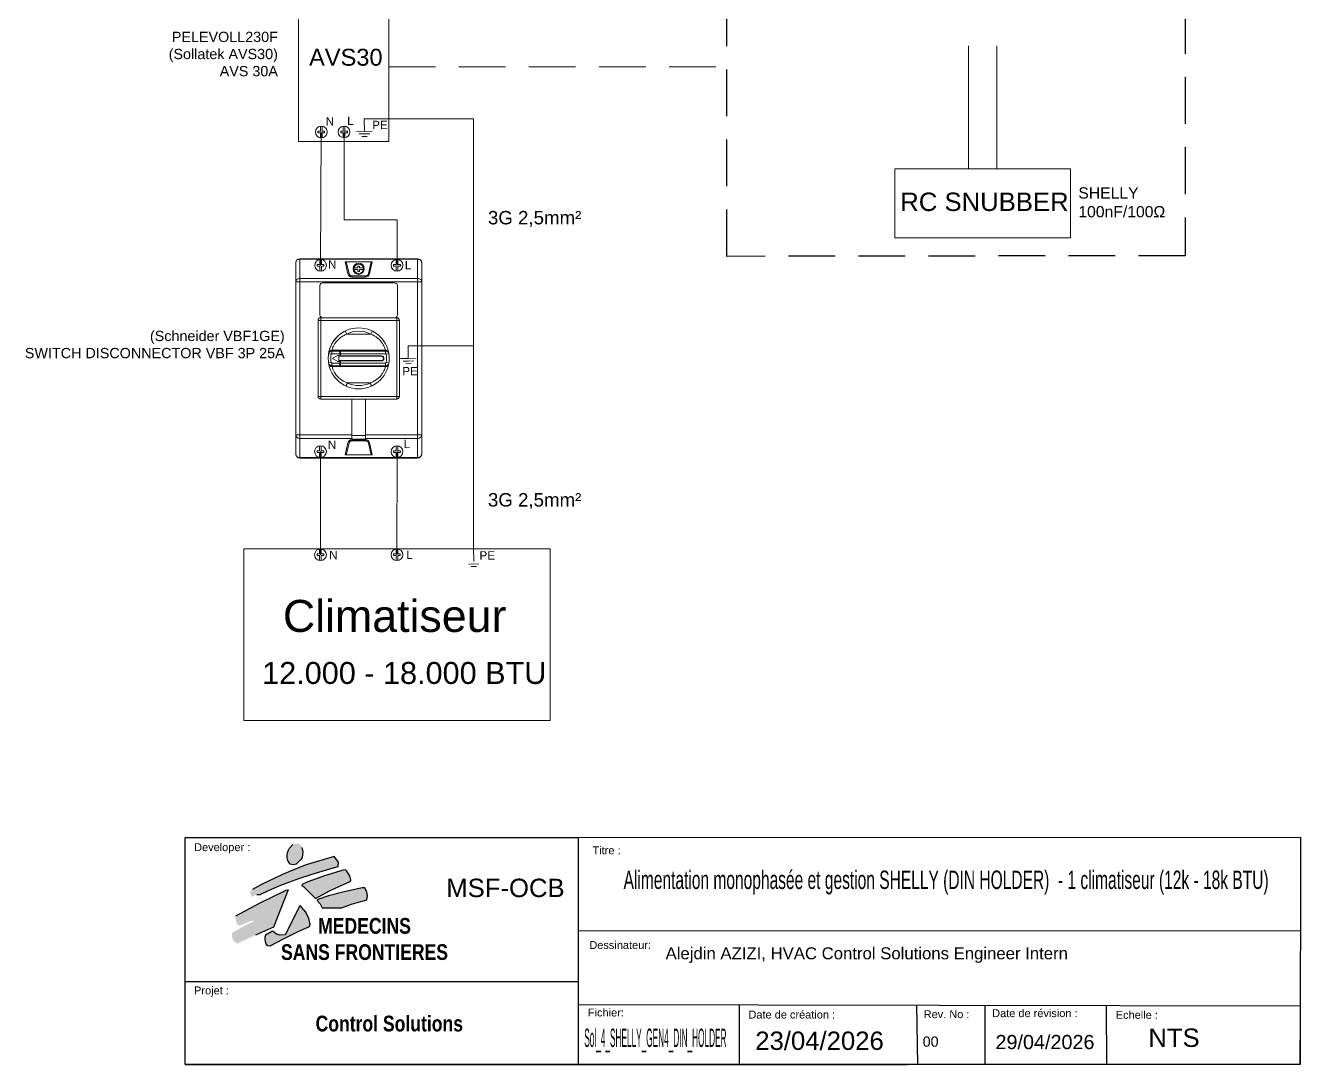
# Model space of a CAD drawing. Header units: millimetres. Extents: x 2540 to 2713, y 1454 to 1717.
# Drawn here: x 2539.5 to 2712.9, y 1453.7 to 1595 of the extents above; entities that cross this region are included whole.
import ezdxf
from ezdxf.enums import TextEntityAlignment as Align

# ---------------------------------------------------------------- set-up
doc = ezdxf.new("R2010")
doc.units = ezdxf.units.MM
doc.linetypes.add('HIDDEN', pattern=[9.525, 6.35, -3.175])
for name, color, linetype, lineweight in [('01_Puissance', 250, 'Continuous', 20), ('03_Symbole', 250, 'Continuous', 15), ('_PROPRIETE_INTELLECTUELLE_AZIZI', 7, 'Continuous', 5), ('trait fin', 253, 'HIDDEN', 18)]:
    doc.layers.add(name, color=color, linetype=linetype, lineweight=lineweight)
doc.layers.add('04_Texte', color=7, linetype='Continuous')
doc.styles.get("Standard").update_dxf_attribs({"font": 'arial.ttf'})
doc.styles.add('TITLE', font='arial.ttf', dxfattribs={"width": 0.8})

# ---------------------------------------------------------------- blocks, each defined once
blk = doc.blocks.new('CARTOUCHE_AZIZI')
at = {"layer": '04_Texte', "linetype": 'Continuous'}
h = blk.add_hatch(color=256, dxfattribs=at)
h.paths.add_polyline_path([(-135.64, 28.9), (-135.78, 29.52), (-135.86, 29.69), (-136.11, 29.98), (-136.37, 30.06), (-136.77, 29.99), (-137.01, 29.9), (-137.47, 29.42), (-137.58, 29.21), (-137.68, 28.9), (-137.81, 28.51), (-137.79, 28.09), (-137.69, 27.72), (-137.36, 27.24), (-136.97, 27.13), (-136.55, 27.23), (-135.88, 27.93), (-135.75, 28.16)])
h.paths.add_polyline_path([(-135.2, 27.13), (-136.46, 26.65), (-138.43, 25.85), (-141.29, 24.49), (-142.52, 23.77), (-142.89, 23.46), (-142.59, 22.8), (-141.91, 23.13), (-141.46, 23.12), (-140.22, 23.71), (-138.66, 24.4), (-136.22, 25.3), (-134.37, 25.88), (-131.99, 26.58), (-130.84, 26.93), (-130.82, 27.49), (-131.4, 28.26)])
h.paths.add_polyline_path([(-137.67, 23.73), (-137.91, 23.69), (-138.2, 23.58), (-141.48, 22), (-144.78, 20.21), (-144.79, 19.63), (-144.6, 19.07), (-144.3, 18.88), (-142.73, 19.5), (-142.31, 19.57), (-142.46, 19.41), (-143.75, 18.78), (-145.3, 17.88), (-145.3, 17.38), (-145.12, 16.89), (-144.62, 16.42), (-142.11, 17.6), (-139.63, 18.65)])
h.paths.add_polyline_path([(-134.76, 18.76), (-134.65, 19.1), (-134.83, 19.83), (-135.26, 20.72), (-135.86, 21.39), (-136.08, 21.55), (-138.07, 17.64), (-138.78, 17.59), (-139.25, 17.72), (-139.7, 18.07), (-139.86, 18.07), (-140.73, 17.57), (-140.83, 17.31), (-140.83, 16.99), (-140.78, 16.7), (-140.63, 16.33), (-140.44, 16.18), (-140.1, 16.15), (-138.28, 17.07), (-136.39, 18.02)])
h.paths.add_polyline_path([(-134.97, 24.83), (-135.76, 24.49), (-135.78, 24.28), (-135.51, 24.16), (-133.95, 22.59), (-132.01, 23.59), (-130.75, 24.18), (-129.2, 24.87), (-129.12, 25.09), (-129.25, 25.66), (-129.7, 26.35), (-129.81, 26.44), (-130.05, 26.45), (-132.72, 25.64)])
h.paths.add_polyline_path([(-132.18, 22.92), (-133.5, 22.49), (-133.73, 22.31), (-133.29, 21.83), (-133.03, 21.31), (-130.39, 21.31), (-129.04, 21.82), (-127.76, 22.18), (-126.94, 22.37), (-126.86, 22.99), (-126.94, 23.41), (-127.22, 24.01), (-127.58, 24.03), (-130.23, 23.44)])
at = {"layer": '04_Texte'}
for p, q in [((-151.65, 30.85), (-98.23, 30.85)), ((-151.65, 11.27), (-98.23, 11.27)), ((-151.65, 0), (-98.23, 0)), ((-98.23, 0), (-53.45, 0))]:
    blk.add_line(p, q, dxfattribs=at)
at = {"layer": '04_Texte', "linetype": 'Continuous'}
for p, q in [((-137.47, 29.42), (-137.01, 29.9)), ((-135.78, 29.52), (-135.64, 28.9)), ((-137.81, 28.51), (-137.68, 28.9)), ((-137.79, 28.09), (-137.81, 28.51)), ((-137.69, 27.72), (-137.79, 28.09)), ((-137.68, 28.9), (-137.58, 29.21)), ((-137.58, 29.21), (-137.47, 29.42)), ((-135.88, 27.93), (-136.55, 27.23)), ((-135.75, 28.16), (-135.88, 27.93)), ((-135.64, 28.9), (-135.75, 28.16)), ((-131.4, 28.26), (-135.2, 27.13)), ((-130.82, 27.49), (-131.4, 28.26)), ((-136.46, 26.65), (-138.43, 25.85)), ((-137.36, 27.24), (-137.69, 27.72)), ((-136.97, 27.13), (-137.36, 27.24)), ((-136.55, 27.23), (-136.97, 27.13)), ((-135.2, 27.13), (-136.46, 26.65)), ((-134.37, 25.88), (-131.99, 26.58)), ((-130.05, 26.45), (-132.72, 25.64)), ((-131.99, 26.58), (-130.84, 26.93)), ((-130.84, 26.93), (-130.82, 27.49)), ((-129.81, 26.44), (-130.05, 26.45)), ((-129.7, 26.35), (-129.81, 26.44)), ((-129.25, 25.66), (-129.7, 26.35)), ((-141.29, 24.49), (-142.52, 23.77)), ((-138.43, 25.85), (-141.29, 24.49)), ((-140.22, 23.71), (-138.66, 24.4)), ((-138.66, 24.4), (-136.22, 25.3)), ((-136.22, 25.3), (-134.37, 25.88)), ((-135.76, 24.49), (-135.78, 24.28)), ((-134.97, 24.83), (-135.76, 24.49)), ((-132.72, 25.64), (-134.97, 24.83)), ((-130.75, 24.18), (-129.2, 24.87)), ((-129.12, 25.09), (-129.25, 25.66)), ((-129.2, 24.87), (-129.12, 25.09)), ((-141.91, 23.13), (-141.46, 23.12)), ((-141.48, 22), (-138.2, 23.58)), ((-141.46, 23.12), (-140.22, 23.71)), ((-137.67, 23.73), (-139.63, 18.65)), ((-138.2, 23.58), (-137.91, 23.69)), ((-137.91, 23.69), (-137.67, 23.73)), ((-135.78, 24.28), (-135.51, 24.16)), ((-135.51, 24.16), (-133.95, 22.59)), ((-133.95, 22.59), (-132.01, 23.59)), ((-132.18, 22.92), (-133.5, 22.49)), ((-130.23, 23.44), (-132.18, 22.92)), ((-132.01, 23.59), (-130.75, 24.18)), ((-127.58, 24.03), (-130.23, 23.44)), ((-127.22, 24.01), (-127.58, 24.03)), ((-126.94, 23.41), (-127.22, 24.01)), ((-126.86, 22.99), (-126.94, 23.41)), ((-126.94, 22.37), (-126.86, 22.99)), ((-144.78, 20.21), (-141.48, 22)), ((-136.08, 21.55), (-138.07, 17.64)), ((-135.86, 21.39), (-136.08, 21.55)), ((-135.26, 20.72), (-135.86, 21.39)), ((-133.5, 22.49), (-133.73, 22.31)), ((-133.73, 22.31), (-133.29, 21.83)), ((-133.29, 21.83), (-133.03, 21.31)), ((-133.03, 21.31), (-130.39, 21.31)), ((-130.39, 21.31), (-129.04, 21.82)), ((-129.04, 21.82), (-127.76, 22.18)), ((-127.76, 22.18), (-126.94, 22.37)), ((-134.83, 19.83), (-135.26, 20.72)), ((-134.65, 19.1), (-134.83, 19.83)), ((-134.76, 18.76), (-134.65, 19.1)), ((-139.63, 18.65), (-142.11, 17.6)), ((-140.73, 17.57), (-140.83, 17.31)), ((-139.86, 18.07), (-140.73, 17.57)), ((-139.7, 18.07), (-139.86, 18.07)), ((-139.25, 17.72), (-139.7, 18.07)), ((-138.78, 17.59), (-139.25, 17.72)), ((-138.07, 17.64), (-138.78, 17.59)), ((-138.28, 17.07), (-136.39, 18.02)), ((-136.39, 18.02), (-134.76, 18.76)), ((-140.83, 17.31), (-140.83, 16.99)), ((-140.83, 16.99), (-140.78, 16.7)), ((-140.78, 16.7), (-140.63, 16.33)), ((-140.63, 16.33), (-140.44, 16.18)), ((-140.44, 16.18), (-140.1, 16.15)), ((-140.1, 16.15), (-138.28, 17.07))]:
    blk.add_line(p, q, dxfattribs=at)
at = {"layer": '04_Texte', "lineweight": -3}
for p, q in [((-98.23, 30.85), (-98.23, 0)), ((-98.23, 18.17), (-0.02, 18.24)), ((-98.23, 8.17), (-0.01, 7.96)), ((-76.3, 8.12), (-76.3, 0)), ((-52.18, 8.07), (-52.06, 0)), ((-42.92, 8.05), (-42.92, 0)), ((-26.4, 8.02), (-26.35, 0))]:
    blk.add_line(p, q, dxfattribs=at)
at = {"layer": '04_Texte'}
blk.add_lwpolyline([(-151.68, 30.85), (0.03, 30.92), (0, 0), (-151.65, 0)], close=True, dxfattribs=at)
at = {"layer": '04_Texte', "style": 'TITLE'}
for s, p in [('Developer :', (-150.45, 29.01)), ('Titre : ', (-96.26, 28.59)), ('Dessinateur: ', (-96.69, 15.71)), ('Projet :', (-150.45, 9.54)), ('Fichier: ', (-96.89, 6.53)), ('Date de création :', (-75.05, 6.25)), ('Rev. No :', (-51.21, 6.3)), ('Date de révision :', (-41.9, 6.44)), ('Echelle : ', (-25.09, 6.21))]:
    blk.add_text(s, height=1.069, dxfattribs=at).set_placement(p)
at = {"layer": '04_Texte', "width": 0.321578}
blk.add_text('Sol_4_SHELLY_GEN4_DIN_HOLDER', height=2.5, dxfattribs=at).set_placement((-97.38, 2.38), (-78.03, 2.38), align=Align.FIT)
at = {"layer": '04_Texte', "lineweight": -3, "attachment_point": 1}
for s, width, gutter_width, insert, char_height in [('MSF-OCB', 13.1966, 12.5, (-116.15, 25.26), 2.5), ('Alejdin AZIZI, HVAC Control Solutions Engineer Intern', 58.1415, 8.14, (-86.32, 15.93), 1.6279), ('NTS', 14.2549, 12.5, (-20.66, 4.89), 2.5)]:
    blk.add_mtext_dynamic_manual_height_columns(s, width=width, gutter_width=gutter_width, heights=[0], dxfattribs=dict(at, insert=insert, char_height=char_height))
at = {"layer": '04_Texte', "char_height": 2.1397, "width": 54.778, "attachment_point": 5, "style": 'TITLE'}
for s, insert in [('{\\fArial|b1|i0|c0|p39;MEDECINS\\PSANS FRONTIERES}', (-127.27, 17.05)), ('{\\fArial|b1|i0|c0|p39;Control Solutions}', (-123.9, 5.55))]:
    blk.add_mtext(s, dxfattribs=dict(at, insert=insert))
at = {"layer": '04_Texte', "insert": (-74.12, 4.48), "char_height": 2.5, "attachment_point": 1}
blk.add_mtext_dynamic_manual_height_columns('23/04/2026', width=5.8436, gutter_width=12.5, heights=[0], dxfattribs=at)
at = {"layer": '04_Texte'}
for tag, p, height in [('REV_NO', (-51.35, 2.42), 1.39), ('DATE_REV', (-41.45, 2.09), 1.93)]:
    blk.add_attdef(tag, p, '', height=height, dxfattribs=at)
at = {"layer": '_PROPRIETE_INTELLECTUELLE_AZIZI', "insert": (-151.68, 30.87), "char_height": 0.0144, "attachment_point": 1}
blk.add_mtext_dynamic_manual_height_columns('ORIG_DWG_AUTH:_AZIZI_Alejdin_2026', width=0.3855, gutter_width=0.0719, heights=[0], dxfattribs=at)

msp = doc.modelspace()

# ---------------------------------------------------------------- linework, layer by layer
at = {"layer": '01_Puissance'}
for p, q in [((2667.79, 1592.19), (2667.79, 1575.49)), ((2671.62, 1592.19), (2671.62, 1575.49)), ((2585.59, 1582.27), (2585.61, 1580.58)), ((2600.44, 1582.27), (2585.59, 1582.27)), ((2600.44, 1551.4), (2600.44, 1582.27)), ((2579.74, 1580.49), (2579.64, 1562.36)), ((2582.84, 1580.5), (2582.84, 1568.54)), ((2584.55, 1580.57), (2586.68, 1580.6)), ((2585.61, 1580.58), (2584.55, 1580.57)), ((2584.91, 1580.22), (2586.33, 1580.24)), ((2585.62, 1580.23), (2584.91, 1580.22)), ((2585.27, 1579.87), (2585.98, 1579.88)), ((2585.63, 1579.87), (2585.27, 1579.87)), ((2588.94, 1579.19), (2588.94, 1579.19)), ((2582.84, 1568.54), (2590.04, 1568.54)), ((2590.04, 1568.54), (2590.04, 1562.37)), ((2591.55, 1551.4), (2591.58, 1549.71)), ((2591.55, 1551.4), (2600.44, 1551.4)), ((2600.44, 1523.81), (2600.44, 1551.4)), ((2590.51, 1549.69), (2592.65, 1549.73)), ((2591.58, 1549.71), (2590.51, 1549.69)), ((2590.87, 1549.34), (2592.3, 1549.37)), ((2591.59, 1549.35), (2590.87, 1549.34)), ((2591.59, 1549), (2591.24, 1548.99)), ((2591.24, 1548.99), (2591.95, 1549)), ((2579.63, 1537.03), (2579.63, 1523.01)), ((2590.04, 1537.03), (2590.03, 1523.01)), ((2600.44, 1523.81), (2600.47, 1522.11)), ((2599.77, 1521.75), (2601.19, 1521.77)), ((2600.48, 1521.76), (2599.77, 1521.75)), ((2600.13, 1521.4), (2600.84, 1521.41)), ((2600.48, 1521.4), (2600.13, 1521.4))]:
    msp.add_line(p, q, dxfattribs=at)
at = {"layer": '03_Symbole', "color": 7, "linetype": 'Continuous'}
for p, q in [((2579.28, 1580.6), (2579.28, 1580.38)), ((2579.64, 1580.6), (2579.28, 1580.6)), ((2579.28, 1580.38), (2579.64, 1580.38)), ((2579.64, 1580.6), (2579.64, 1581.28)), ((2579.64, 1580.38), (2579.64, 1579.7)), ((2579.85, 1580.6), (2579.85, 1581.28)), ((2580.2, 1580.6), (2579.85, 1580.6)), ((2579.85, 1580.38), (2579.85, 1579.7)), ((2579.85, 1580.38), (2580.2, 1580.38)), ((2580.2, 1580.38), (2580.2, 1580.6)), ((2582.38, 1580.39), (2582.38, 1580.6)), ((2582.38, 1580.6), (2582.73, 1580.6)), ((2582.73, 1580.39), (2582.38, 1580.39)), ((2582.73, 1580.6), (2582.73, 1581.29)), ((2582.73, 1580.39), (2582.73, 1579.71)), ((2582.95, 1580.6), (2582.95, 1581.29)), ((2582.95, 1580.6), (2583.3, 1580.6)), ((2582.95, 1580.39), (2582.95, 1579.71)), ((2583.3, 1580.39), (2582.95, 1580.39)), ((2583.3, 1580.6), (2583.3, 1580.39)), ((2579.54, 1562.47), (2579.54, 1563.15)), ((2579.75, 1562.47), (2579.75, 1563.15)), ((2589.93, 1562.47), (2589.93, 1563.16)), ((2590.15, 1562.47), (2590.15, 1563.16)), ((2579.18, 1562.25), (2579.18, 1562.47)), ((2579.18, 1562.47), (2579.54, 1562.47)), ((2579.54, 1562.25), (2579.18, 1562.25)), ((2579.54, 1562.25), (2579.54, 1561.57)), ((2579.75, 1562.47), (2580.1, 1562.47)), ((2579.75, 1562.25), (2579.75, 1561.57)), ((2580.1, 1562.25), (2579.75, 1562.25)), ((2580.1, 1562.47), (2580.1, 1562.25)), ((2589.58, 1562.26), (2589.58, 1562.47)), ((2589.58, 1562.47), (2589.93, 1562.47)), ((2589.93, 1562.26), (2589.58, 1562.26)), ((2589.93, 1562.26), (2589.93, 1561.57)), ((2590.15, 1562.47), (2590.5, 1562.47)), ((2590.15, 1562.26), (2590.15, 1561.57)), ((2590.5, 1562.26), (2590.15, 1562.26)), ((2590.5, 1562.47), (2590.5, 1562.26)), ((2579.17, 1536.93), (2579.17, 1537.14)), ((2579.17, 1537.14), (2579.52, 1537.14)), ((2579.52, 1536.93), (2579.17, 1536.93)), ((2579.52, 1537.14), (2579.52, 1537.82)), ((2579.52, 1536.93), (2579.52, 1536.24)), ((2579.74, 1537.14), (2579.74, 1537.82)), ((2579.74, 1537.14), (2580.09, 1537.14)), ((2579.74, 1536.93), (2579.74, 1536.24)), ((2580.09, 1536.93), (2579.74, 1536.93)), ((2580.09, 1537.14), (2580.09, 1536.93)), ((2589.58, 1536.93), (2589.58, 1537.14)), ((2589.58, 1537.14), (2589.93, 1537.14)), ((2589.93, 1536.93), (2589.58, 1536.93)), ((2589.93, 1537.14), (2589.93, 1537.82)), ((2589.93, 1536.93), (2589.93, 1536.24)), ((2590.15, 1537.14), (2590.15, 1537.82)), ((2590.15, 1537.14), (2590.5, 1537.14)), ((2590.15, 1536.93), (2590.15, 1536.24)), ((2590.5, 1536.93), (2590.15, 1536.93)), ((2590.5, 1537.14), (2590.5, 1536.93)), ((2579.17, 1523.12), (2579.17, 1522.9)), ((2579.52, 1523.12), (2579.17, 1523.12)), ((2579.17, 1522.9), (2579.52, 1522.9)), ((2579.52, 1523.12), (2579.52, 1523.8)), ((2579.52, 1522.9), (2579.52, 1522.22)), ((2579.73, 1523.12), (2579.73, 1523.8)), ((2580.09, 1523.12), (2579.73, 1523.12)), ((2579.73, 1522.9), (2579.73, 1522.22)), ((2579.73, 1522.9), (2580.09, 1522.9)), ((2580.09, 1522.9), (2580.09, 1523.12)), ((2589.57, 1522.9), (2589.57, 1523.12)), ((2589.57, 1523.12), (2589.93, 1523.12)), ((2589.93, 1522.9), (2589.57, 1522.9)), ((2589.93, 1523.12), (2589.93, 1523.8)), ((2589.93, 1522.9), (2589.93, 1522.22)), ((2590.14, 1523.12), (2590.14, 1523.8)), ((2590.14, 1523.12), (2590.49, 1523.12)), ((2590.14, 1522.9), (2590.14, 1522.22)), ((2590.49, 1522.9), (2590.14, 1522.9)), ((2590.49, 1523.12), (2590.49, 1522.9))]:
    msp.add_line(p, q, dxfattribs=at)
at = {"layer": '03_Symbole', "color": 7}
for p, q in [((2576.26, 1536.71), (2576.26, 1562.71)), ((2576.82, 1563.26), (2576.82, 1536.16)), ((2576.82, 1563.26), (2592.85, 1563.26)), ((2592.85, 1563.18), (2576.82, 1563.18)), ((2582.99, 1562.83), (2583.37, 1561.2)), ((2582.99, 1562.83), (2586.68, 1562.83)), ((2583.52, 1561.23), (2583.14, 1562.83)), ((2586.53, 1562.83), (2586.15, 1561.23)), ((2586.68, 1562.83), (2586.29, 1561.2)), ((2592.85, 1536.16), (2592.85, 1563.26)), ((2593.41, 1536.71), (2593.41, 1562.71)), ((2583.37, 1561.2), (2583.52, 1561.23)), ((2583.91, 1560.92), (2583.91, 1560.77)), ((2583.91, 1560.92), (2585.76, 1560.92)), ((2585.76, 1560.77), (2583.91, 1560.77)), ((2584.2, 1562.01), (2584.72, 1562.01)), ((2584.72, 1561.78), (2584.2, 1561.78)), ((2584.72, 1562.01), (2584.72, 1562.25)), ((2584.72, 1561.54), (2584.72, 1561.78)), ((2584.94, 1562.25), (2584.94, 1562.01)), ((2584.94, 1562.01), (2585.47, 1562.01)), ((2584.94, 1561.78), (2584.94, 1561.54)), ((2585.47, 1561.78), (2584.94, 1561.78)), ((2585.76, 1560.77), (2585.76, 1560.92)), ((2586.15, 1561.23), (2586.29, 1561.2)), ((2593.41, 1560.1), (2576.26, 1560.1)), ((2576.82, 1560.58), (2592.85, 1560.58)), ((2579.56, 1555.61), (2579.56, 1559.61)), ((2579.93, 1559.98), (2589.74, 1559.98)), ((2590.11, 1559.61), (2590.11, 1555.61)), ((2590.36, 1554.87), (2579.3, 1554.87)), ((2579.3, 1544.55), (2579.3, 1554.87)), ((2579.67, 1555.24), (2579.67, 1544.18)), ((2579.67, 1555.24), (2590, 1555.24)), ((2590, 1544.18), (2590, 1555.24)), ((2590.36, 1554.87), (2590.36, 1544.55)), ((2583.01, 1553.43), (2583.21, 1553.02)), ((2583.21, 1553.02), (2586.46, 1553.02)), ((2586.46, 1553.02), (2586.66, 1553.43)), ((2580.74, 1550.38), (2580.73, 1550.33)), ((2581.19, 1550.71), (2581.2, 1550.81)), ((2581.19, 1550.71), (2588.48, 1550.71)), ((2581.19, 1550.71), (2581.19, 1550.35)), ((2581.19, 1550.35), (2582.27, 1550.35)), ((2588.47, 1550.81), (2581.2, 1550.81)), ((2582.27, 1550.02), (2582.27, 1550.71)), ((2582.35, 1550.06), (2582.35, 1550.71)), ((2582.35, 1550.35), (2588.48, 1550.35)), ((2588.47, 1550.81), (2588.48, 1550.71)), ((2588.48, 1550.35), (2588.48, 1550.71)), ((2588.94, 1550.33), (2588.93, 1550.38)), ((2580.73, 1550.32), (2580.73, 1550.33)), ((2581.1, 1550.27), (2580.73, 1550.32)), ((2580.73, 1549.1), (2581.1, 1549.16)), ((2580.73, 1549.1), (2580.74, 1549.04)), ((2580.73, 1549.1), (2580.73, 1549.1)), ((2582.27, 1549.08), (2581.19, 1549.08)), ((2581.19, 1549.08), (2581.19, 1548.71)), ((2588.48, 1548.71), (2581.19, 1548.71)), ((2581.21, 1548.6), (2581.19, 1548.71)), ((2581.99, 1550.12), (2581.37, 1549.79)), ((2581.37, 1549.63), (2581.99, 1549.3)), ((2582.12, 1550.03), (2582.12, 1549.38)), ((2587.91, 1550.02), (2582.27, 1550.02)), ((2582.27, 1549.4), (2587.91, 1549.4)), ((2582.27, 1548.71), (2582.27, 1549.4)), ((2582.35, 1550.06), (2587.91, 1550.06)), ((2587.91, 1549.36), (2582.35, 1549.36)), ((2582.35, 1548.71), (2582.35, 1549.36)), ((2588.48, 1549.08), (2582.35, 1549.08)), ((2588.48, 1548.71), (2588.46, 1548.6)), ((2588.48, 1548.71), (2588.48, 1549.08)), ((2588.94, 1550.32), (2588.57, 1550.27)), ((2588.57, 1549.16), (2588.94, 1549.1)), ((2588.93, 1549.04), (2588.94, 1549.1)), ((2588.94, 1550.33), (2588.94, 1550.32)), ((2588.94, 1549.1), (2588.94, 1549.1)), ((2581.21, 1548.6), (2588.46, 1548.6)), ((2586.39, 1546.37), (2583.28, 1546.37)), ((2584.81, 1545.56), (2584.83, 1545.56)), ((2584.83, 1545.56), (2584.86, 1545.56)), ((2579.3, 1544.55), (2590.36, 1544.55)), ((2590, 1544.18), (2579.67, 1544.18)), ((2583.91, 1538.73), (2583.91, 1544.18)), ((2585.76, 1544.18), (2585.76, 1538.73)), ((2576.26, 1539.32), (2583.91, 1539.32)), ((2583.91, 1538.84), (2576.82, 1538.84)), ((2582.99, 1536.59), (2583.37, 1538.22)), ((2583.52, 1538.19), (2583.37, 1538.22)), ((2583.91, 1539.21), (2585.76, 1539.21)), ((2585.76, 1538.73), (2583.91, 1538.73)), ((2583.91, 1538.65), (2585.76, 1538.65)), ((2583.91, 1538.65), (2583.91, 1538.5)), ((2585.76, 1538.5), (2583.91, 1538.5)), ((2585.76, 1539.32), (2593.41, 1539.32)), ((2592.85, 1538.84), (2585.76, 1538.84)), ((2585.76, 1538.5), (2585.76, 1538.65)), ((2586.29, 1538.22), (2586.15, 1538.19)), ((2586.68, 1536.59), (2586.29, 1538.22)), ((2586.68, 1536.59), (2582.99, 1536.59)), ((2583.14, 1536.59), (2583.52, 1538.19)), ((2586.15, 1538.19), (2586.53, 1536.59)), ((2576.82, 1536.23), (2592.85, 1536.23)), ((2592.85, 1536.16), (2576.82, 1536.16))]:
    msp.add_line(p, q, dxfattribs=at)
at = {"layer": '03_Symbole'}
for points in [[(2576.65, 1599.5), (2588.94, 1599.5), (2588.94, 1579.19), (2576.65, 1579.19)], [(2681.64, 1575.49), (2681.64, 1566.1), (2657.77, 1566.1), (2657.77, 1575.49)], [(2569.21, 1523.81), (2610.85, 1523.81), (2610.85, 1500.47), (2569.22, 1500.47)]]:
    msp.add_lwpolyline(points, close=True, dxfattribs=at)
at = {"layer": '03_Symbole', "color": 7}
msp.add_lwpolyline([(2583.01, 1553.43), (2582.73, 1553.28), (2582.42, 1553.08), (2582.14, 1552.86), (2581.89, 1552.63), (2581.67, 1552.39), (2581.48, 1552.15), (2581.32, 1551.91), (2581.18, 1551.68), (2581.07, 1551.46), (2580.98, 1551.25), (2580.92, 1551.07), (2580.86, 1550.9), (2580.82, 1550.76), (2580.79, 1550.65), (2580.77, 1550.56), (2580.76, 1550.5), (2580.75, 1550.46), (2580.75, 1550.43)], dxfattribs=at)
at = {"layer": '03_Symbole', "color": 7, "linetype": 'Continuous'}
for centre in [(2579.74, 1580.49), (2582.84, 1580.5), (2579.64, 1562.36), (2590.04, 1562.37), (2579.63, 1537.03), (2590.04, 1537.03), (2579.63, 1523.01), (2590.03, 1523.01)]:
    msp.add_circle(centre, 0.798, dxfattribs=at)
at = {"layer": '03_Symbole', "color": 7}
for radius in [0.765, 0.645]:
    msp.add_circle((2584.83, 1561.89), radius, dxfattribs=at)
for centre, radius, start, end in [((2576.82, 1562.71), 0.553, 90, 180), ((2592.85, 1562.71), 0.553, 0, 90), ((2583.91, 1561.32), 0.553, 193.1999, 270), ((2583.91, 1561.32), 0.406, 193.1999, 270), ((2584.83, 1561.89), 0.369, 72.5424, 107.4576), ((2584.83, 1561.89), 0.369, 252.5424, 287.4576), ((2585.76, 1561.32), 0.406, 270, 346.8001), ((2585.76, 1561.32), 0.553, 270, 346.8001), ((2579.93, 1559.61), 0.369, 90, 180), ((2589.74, 1559.61), 0.369, 0, 90), ((2579.93, 1555.61), 0.369, 180, 270), ((2589.74, 1555.61), 0.369, 270, 0), ((2579.67, 1554.87), 0.369, 90, 180), ((2584.83, 1549.71), 4.15, 270.3268, 269.7091), ((2590, 1554.87), 0.369, 0, 90), ((2584.83, 1549.71), 3.69, 63.8397, 116.1603), ((2581.19, 1550.25), 0.461, 89.9713, 170.721), ((2581.2, 1550.35), 0.461, 89.9771, 170.0305), ((2581.19, 1550.25), 0.0922, 90.0179, 171.5334), ((2588.47, 1550.35), 0.461, 9.9695, 90.0229), ((2588.48, 1550.25), 0.461, 9.2833, 90.0286), ((2588.48, 1550.25), 0.0922, 8.4662, 89.9826), ((2581.19, 1549.17), 0.461, 189.3762, 270.0443), ((2581.21, 1549.06), 0.461, 190.227, 270.0354), ((2584.83, 1549.71), 3.78, 171.5146, 188.3884), ((2581.19, 1549.17), 0.0922, 188.3599, 269.9749), ((2581.42, 1549.71), 0.0922, 117.9019, 242), ((2582.03, 1550.03), 0.0922, 0, 117.9019), ((2582.03, 1549.38), 0.0922, 242, 0), ((2587.91, 1549.71), 0.35, 270, 90), ((2587.91, 1549.71), 0.313, 270, 90), ((2588.46, 1549.06), 0.461, 269.9646, 349.773), ((2588.48, 1549.17), 0.0922, 270.0299, 351.6357), ((2588.48, 1549.17), 0.461, 269.9641, 350.6738), ((2584.83, 1549.71), 3.78, 351.6115, 8.4854), ((2584.83, 1549.71), 3.69, 245.1039, 270.0004), ((2584.83, 1549.71), 3.69, 269.9996, 294.8961), ((2579.67, 1544.55), 0.369, 180, 270), ((2590, 1544.55), 0.369, 270, 0), ((2583.91, 1538.1), 0.553, 90, 166.8001), ((2583.91, 1538.1), 0.406, 90, 166.8001), ((2585.76, 1538.1), 0.553, 13.1999, 90), ((2585.76, 1538.1), 0.406, 13.1999, 90), ((2576.82, 1536.71), 0.553, 180, 270), ((2592.85, 1536.71), 0.553, 270, 0)]:
    msp.add_arc(centre, radius, start, end, dxfattribs=at)
for points, knots in [([(2576.82, 1563.18), (2576.74, 1563.18), (2576.6, 1563.16), (2576.42, 1563.06), (2576.31, 1562.92), (2576.27, 1562.8), (2576.26, 1562.74), (2576.26, 1562.71)], [0, 0, 0, 0, 0.265958, 0.522635, 0.765644, 0.883584, 1, 1, 1, 1]), ([(2593.41, 1562.71), (2593.41, 1562.74), (2593.4, 1562.8), (2593.36, 1562.92), (2593.25, 1563.06), (2593.07, 1563.16), (2592.92, 1563.18), (2592.85, 1563.18)], [0, 0, 0, 0, 0.116416, 0.234356, 0.477365, 0.734042, 1, 1, 1, 1]), ([(2576.26, 1560.1), (2576.26, 1560.13), (2576.27, 1560.2), (2576.31, 1560.32), (2576.42, 1560.45), (2576.6, 1560.56), (2576.74, 1560.58), (2576.82, 1560.58)], [0, 0, 0, 0, 0.116416, 0.234356, 0.477365, 0.734042, 1, 1, 1, 1]), ([(2592.85, 1560.58), (2592.92, 1560.58), (2593.07, 1560.56), (2593.25, 1560.45), (2593.36, 1560.32), (2593.4, 1560.2), (2593.41, 1560.13), (2593.41, 1560.1)], [0, 0, 0, 0, 0.265956, 0.522634, 0.765644, 0.883584, 1, 1, 1, 1]), ([(2581.2, 1550.81), (2581.22, 1550.9), (2581.27, 1551.09), (2581.4, 1551.4), (2581.59, 1551.76), (2581.88, 1552.13), (2582.26, 1552.48), (2582.71, 1552.79), (2583.04, 1552.95), (2583.21, 1553.02)], [0, 0, 0, 0, 0.091082, 0.192368, 0.323831, 0.47747, 0.645014, 0.820323, 1, 1, 1, 1]), ([(2586.46, 1553.02), (2586.8, 1552.88), (2587.41, 1552.53), (2588.06, 1551.83), (2588.36, 1551.22), (2588.45, 1550.9), (2588.47, 1550.81)], [0, 0, 0, 0, 0.354895, 0.6759, 0.908711, 1, 1, 1, 1]), ([(2583.28, 1546.37), (2582.94, 1546.5), (2582.3, 1546.85), (2581.63, 1547.55), (2581.32, 1548.17), (2581.23, 1548.5), (2581.21, 1548.6)], [0, 0, 0, 0, 0.352133, 0.672179, 0.906383, 1, 1, 1, 1]), ([(2588.46, 1548.6), (2588.44, 1548.5), (2588.39, 1548.3), (2588.25, 1547.98), (2588.05, 1547.62), (2587.75, 1547.25), (2587.36, 1546.9), (2586.9, 1546.59), (2586.56, 1546.44), (2586.39, 1546.37)], [0, 0, 0, 0, 0.093411, 0.195614, 0.32755, 0.481015, 0.647748, 0.821809, 1, 1, 1, 1]), ([(2583.09, 1545.95), (2583.09, 1545.95), (2583.09, 1545.95), (2583.09, 1545.95), (2583.09, 1545.95), (2583.09, 1545.95), (2583.09, 1545.96), (2583.1, 1545.97), (2583.1, 1545.98), (2583.11, 1546), (2583.12, 1546.02), (2583.13, 1546.04), (2583.15, 1546.07), (2583.16, 1546.1), (2583.18, 1546.15), (2583.21, 1546.21), (2583.25, 1546.29), (2583.27, 1546.34), (2583.28, 1546.37)], [0, 0, 0, 0, 0.001023, 0.004114, 0.009352, 0.01681, 0.026561, 0.038678, 0.0703, 0.112061, 0.163554, 0.224174, 0.293318, 0.370216, 0.453445, 0.632549, 0.81832, 1, 1, 1, 1]), ([(2586.58, 1545.95), (2586.58, 1545.95), (2586.58, 1545.95), (2586.58, 1545.95), (2586.58, 1545.95), (2586.58, 1545.95), (2586.58, 1545.96), (2586.57, 1545.97), (2586.57, 1545.98), (2586.56, 1546), (2586.55, 1546.02), (2586.54, 1546.04), (2586.52, 1546.07), (2586.51, 1546.1), (2586.49, 1546.15), (2586.46, 1546.21), (2586.42, 1546.29), (2586.4, 1546.34), (2586.39, 1546.37)], [0, 0, 0, 0, 0.001023, 0.004114, 0.009352, 0.01681, 0.026561, 0.038678, 0.0703, 0.112061, 0.163554, 0.224174, 0.293318, 0.370216, 0.453445, 0.632549, 0.81832, 1, 1, 1, 1]), ([(2576.82, 1538.84), (2576.74, 1538.84), (2576.6, 1538.86), (2576.42, 1538.97), (2576.31, 1539.1), (2576.27, 1539.22), (2576.26, 1539.29), (2576.26, 1539.32)], [0, 0, 0, 0, 0.265956, 0.522634, 0.765644, 0.883584, 1, 1, 1, 1]), ([(2593.41, 1539.32), (2593.41, 1539.29), (2593.4, 1539.22), (2593.36, 1539.1), (2593.25, 1538.97), (2593.07, 1538.86), (2592.92, 1538.84), (2592.85, 1538.84)], [0, 0, 0, 0, 0.116416, 0.234356, 0.477365, 0.734042, 1, 1, 1, 1]), ([(2576.26, 1536.71), (2576.26, 1536.68), (2576.27, 1536.62), (2576.31, 1536.5), (2576.42, 1536.36), (2576.6, 1536.26), (2576.74, 1536.23), (2576.82, 1536.23)], [0, 0, 0, 0, 0.116416, 0.234356, 0.477365, 0.734042, 1, 1, 1, 1]), ([(2592.85, 1536.23), (2592.92, 1536.23), (2593.07, 1536.26), (2593.25, 1536.36), (2593.36, 1536.5), (2593.4, 1536.62), (2593.41, 1536.68), (2593.41, 1536.71)], [0, 0, 0, 0, 0.265958, 0.522635, 0.765644, 0.883584, 1, 1, 1, 1])]:
    msp.add_open_spline(points, degree=3, knots=knots, dxfattribs=at)
at = {"layer": '04_Texte'}
for p, q in [((2588.94, 1579.19), (2588.94, 1579.19)), ((2712.89, 1453.71), (2712.9, 1457.05))]:
    msp.add_line(p, q, dxfattribs=at)
at = {"layer": 'trait fin'}
msp.add_line((2588.94, 1589.35), (2633.68, 1589.35), dxfattribs=at)
at = {"layer": 'trait fin', "lineweight": -3}
msp.add_lwpolyline([(2634.9, 1606.89), (2697.25, 1606.98), (2697.25, 1563.67), (2634.9, 1563.58)], close=True, dxfattribs=at)

# ---------------------------------------------------------------- block references
at = {"layer": '01_Puissance'}
ref = msp.add_blockref('CARTOUCHE_AZIZI', (2712.89, 1453.71), dxfattribs=at)
ref.add_attrib('DATE_REV', '29/04/2026', (2671.44, 1455.8), dxfattribs={"layer": '04_Texte', "height": 1.926})
ref.add_attrib('REV_NO', '00', (2661.54, 1456.13), dxfattribs={"layer": '04_Texte', "height": 1.39})
ref.add_attrib('TITRE', 'Alimentation monophasée et gestion SHELLY (DIN HOLDER)  - 1 climatiseur (12k - 18k BTU)', dxfattribs={"layer": '04_Texte', "height": 2.5, "width": 0.605037}).set_placement((2620.86, 1477.57), (2708.59, 1477.57), align=Align.FIT)

# ---------------------------------------------------------------- texts
at = {"layer": '04_Texte', "attachment_point": 1}
for s, width, gutter_width, heights, insert, char_height in [('\\pxqr;PELEVOLL230F\\P(Sollatek AVS30)\\PAVS 30A', 17.33, 6.98, [0], (2556.51, 1594.12), 1.3965), ('AVS30', 10.8576, 11.5, [0], (2578.08, 1591.8), 2.299), ('N', 1.1335, 5.67, [0], (2580.34, 1582.49), 1.13), ('L', 1.1335, 5.67, [0], (2583.26, 1582.58), 1.13), ('PE', 1.1335, 5.67, [0], (2586.67, 1582.01), 1.133), ('SHELLY\\P100nF/100Ω', 13.9132, 7.65, [0], (2682.71, 1572.97), 1.53), ('RC SNUBBER', 28.0861, 12.5, [0], (2658.49, 1572.25), 2.5), ('N', 1.1335, 5.67, [0], (2580.66, 1563.05), 1.13), ('L', 1.1335, 5.67, [0], (2591.11, 1562.95), 1.13), ('\\pxqr;(Schneider VBF1GE)\\PSWITCH DISCONNECTOR VBF 3P 25A', 36.1815, 6.98, [8.61], (2538.58, 1553.46), 1.3965), ('PE', 1.1335, 5.67, [0], (2590.76, 1548.54), 1.133), ('N', 1.1335, 5.67, [0], (2580.62, 1538.54), 1.13), ('L', 1.1335, 5.67, [0], (2590.95, 1538.64), 1.13), ('N', 1.1335, 5.67, [0], (2580.81, 1523.54), 1.13), ('L', 1.1335, 5.67, [0], (2591.3, 1523.57), 1.13), ('PE', 1.1335, 5.67, [0], (2601.26, 1523.49), 1.133), ('Climatiseur', 38.2093, 21.76, [0], (2574.52, 1516.87), 4.3515), ('12.000 - 18.000 BTU', 40.4111, 14.91, [0], (2571.7, 1508.43), 2.9811)]:
    msp.add_mtext_dynamic_manual_height_columns(s, width=width, gutter_width=gutter_width, heights=heights, dxfattribs=dict(at, insert=insert, char_height=char_height))
at = {"layer": '04_Texte', "lineweight": -3, "char_height": 1.818, "attachment_point": 1}
for insert in [(2602.41, 1569.75), (2602.41, 1531.39)]:
    msp.add_mtext_dynamic_manual_height_columns('3G 2,5mm²', width=14.5847, gutter_width=9.09, heights=[0], dxfattribs=dict(at, insert=insert))

doc.saveas('drawing.dxf')
